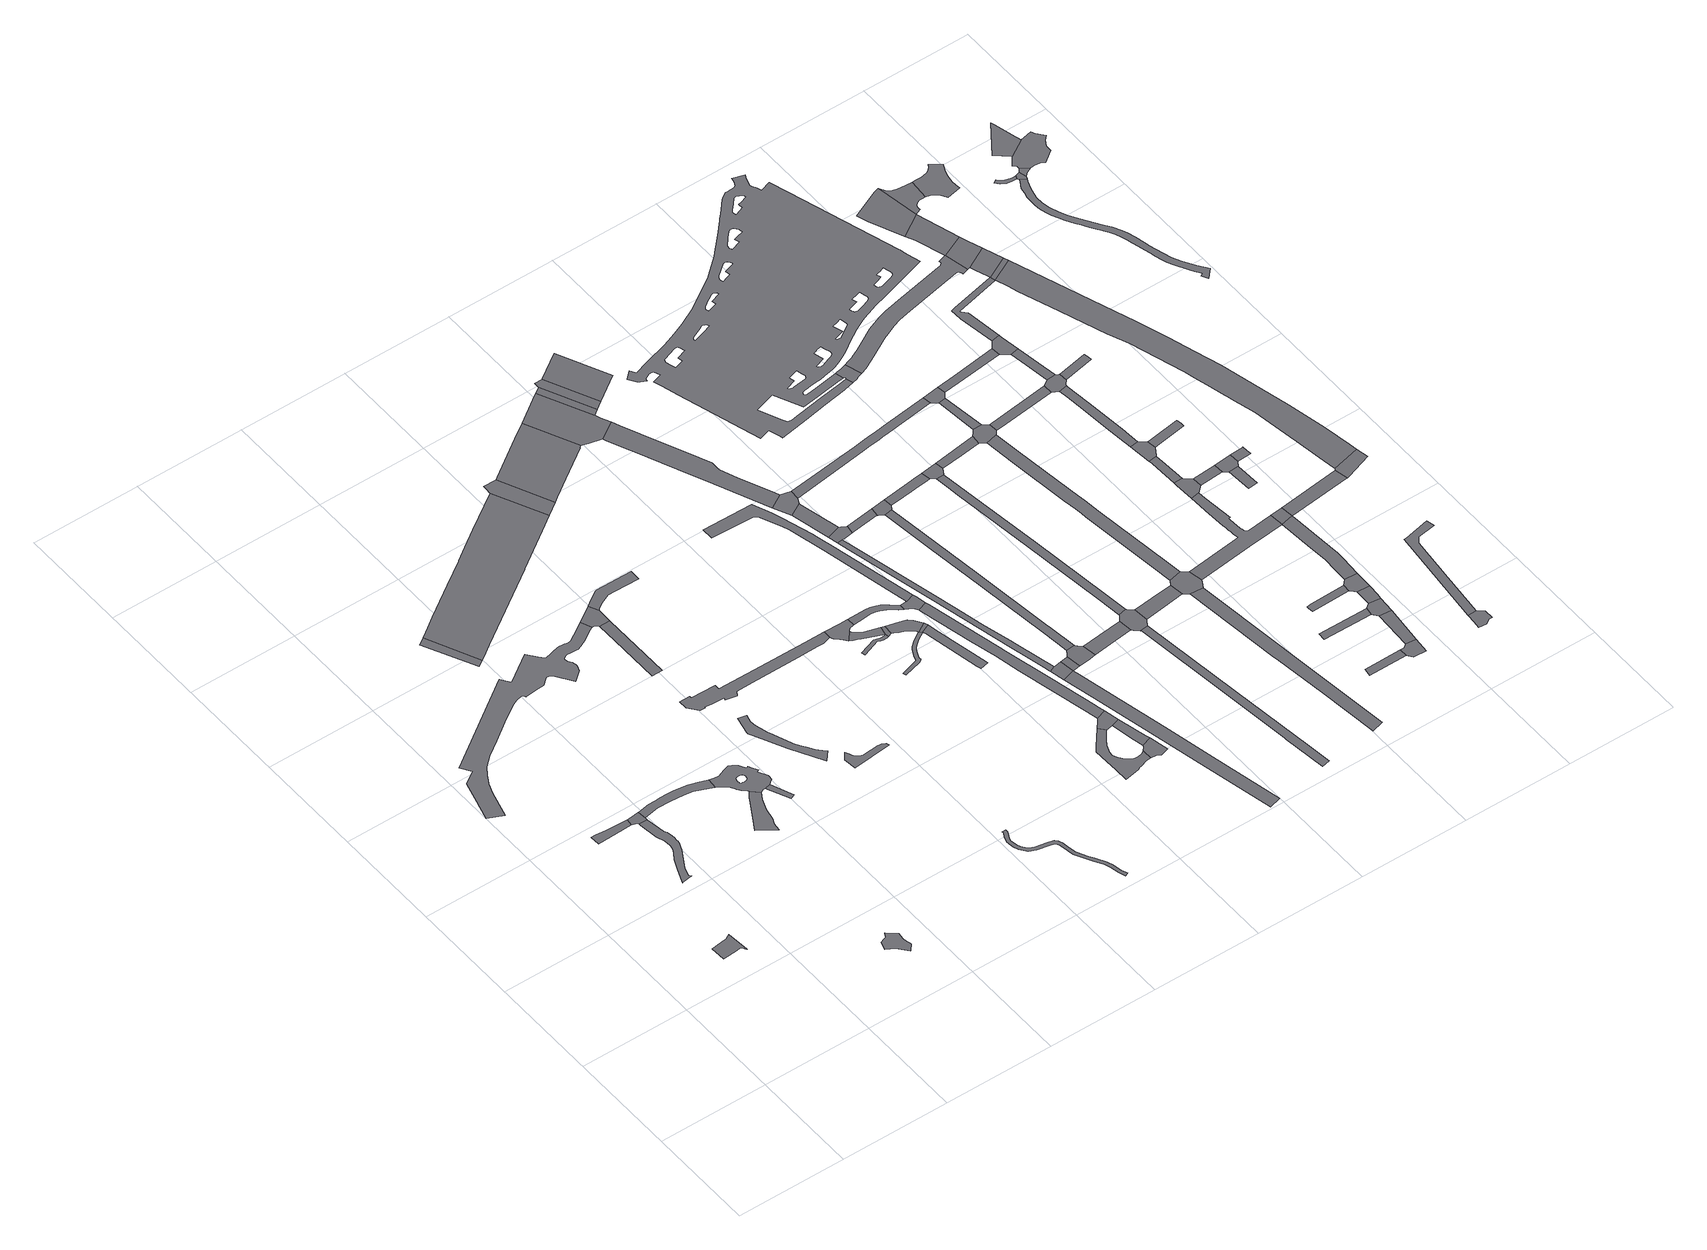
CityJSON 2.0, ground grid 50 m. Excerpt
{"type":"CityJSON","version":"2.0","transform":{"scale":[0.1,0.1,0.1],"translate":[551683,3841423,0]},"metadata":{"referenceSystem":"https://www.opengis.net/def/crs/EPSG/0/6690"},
"CityObjects":{
"road1":{"type":"Road","geometry":[{"type":"MultiSurface","lod":"1","boundaries":[[[0,1,2,3,4,5,6,7,8,9,10,11,12]]]}]},
"road2":{"type":"Road","attributes":{"RoadStructureAttribute.sectionType":"1"},"geometry":[{"type":"MultiSurface","lod":"1","boundaries":[[[13,14,15,16,17,18,19,20]]]}]},
"road3":{"type":"Road","attributes":{"RoadStructureAttribute.sectionType":"1"},"geometry":[{"type":"MultiSurface","lod":"1","boundaries":[[[21,22,23,24,25,26,27,28,29,30,31,32,33,34,35,36,37,38,39,40,41,42,43,44,45,46,47,48,49,50,51,52]]]}]},
"road4":{"type":"Road","geometry":[{"type":"MultiSurface","lod":"1","boundaries":[[[53,54,20,19,55,56,21,52,57]]]}]},
"road5":{"type":"Road","geometry":[{"type":"MultiSurface","lod":"1","boundaries":[[[58,59,60,61,62,63,64,65,66,67,68]]]}]},
"road6":{"type":"Road","attributes":{"RoadStructureAttribute.sectionType":"1"},"geometry":[{"type":"MultiSurface","lod":"1","boundaries":[[[69,70,71,72,73,74,75,76,77,78,53,57,79,80,81,82,83,84,85,86,87]]]}]},
"road7":{"type":"Road","attributes":{"RoadStructureAttribute.sectionType":"1"},"geometry":[{"type":"MultiSurface","lod":"1","boundaries":[[[88,89,90,91,92,93,94,95,96,97,98,99,100,101,102,103,104,105,106,107,108,109,110,111,112,113,114,115,116,117,118,119,120,121,122,123,124,125,126,127,128,129,130,131,132,133,134,135,136,137,138,139,140,141,142,143,144,145,146,147,148,149,150,151,152,153,154,155,156,157]]]}]},
"road8":{"type":"Road","geometry":[{"type":"MultiSurface","lod":"1","boundaries":[[[158,159,160,161]]]}]},
"road9":{"type":"Road","geometry":[{"type":"MultiSurface","lod":"1","boundaries":[[[162,163,164,165,166,167,168,169,170,171,172,173,174]]]}]},
"road10":{"type":"Road","attributes":{"RoadStructureAttribute.sectionType":"1"},"geometry":[{"type":"MultiSurface","lod":"1","boundaries":[[[175,176,177,178,179,180,181,182,183,184,185,186,187,188,189,190,191,192,87,86,193,194,195,196,197,198,199,200,162,174,201,202,203],[204,205,206,207,208,209,210,211,212,213,214,215,216,217,218,219,220,221,222,223,224,225,226,227,228,229]]]}]},
"road11":{"type":"Road","geometry":[{"type":"MultiSurface","lod":"1","boundaries":[[[230,231,203,202]]]}]},
"road12":{"type":"Road","geometry":[{"type":"MultiSurface","lod":"1","boundaries":[[[232,233,234,235,236,237,238,239,240,241,242,243,244,245,246,247,248,249,250,251,252,253]]]}]},
"road13":{"type":"Road","attributes":{"function":"2","RoadStructureAttribute.sectionType":"1"},"geometry":[{"type":"MultiSurface","lod":"1","boundaries":[[[254,255,256,257,258,259,260,261,262,263,158,161,264,265,266,267,268,269]]]}]},
"road14":{"type":"Road","attributes":{"RoadStructureAttribute.sectionType":"1"},"geometry":[{"type":"MultiSurface","lod":"1","boundaries":[[[270,271,272,273,274]]]}]},
"road15":{"type":"Road","geometry":[{"type":"MultiSurface","lod":"1","boundaries":[[[275,88,157,276,277,270,274,278,279]]]}]},
"road16":{"type":"Road","geometry":[{"type":"MultiSurface","lod":"1","boundaries":[[[280,281,282,283,284,285,286,287,288,289,290,291,292]]]}]},
"road17":{"type":"Road","geometry":[{"type":"MultiSurface","lod":"1","boundaries":[[[293,294,295,296,297,298,299,300,301,302,303,304,305,306,307,308,309,310,311,312,313,314,315,316,317,318,319,320,321,322,323,324,325,326,327,328,329,330,331,332,333,334,335,336,337,338,339,340,341,342,343,344]]]}]},
"road18":{"type":"Road","attributes":{"RoadStructureAttribute.sectionType":"1"},"geometry":[{"type":"MultiSurface","lod":"1","boundaries":[[[345,346,347,348,349,350,351,352,353,354,355,356,357,358,359,360,361,362,363,364,365,366,367,368]]]}]},
"road19":{"type":"Road","geometry":[{"type":"MultiSurface","lod":"1","boundaries":[[[369,370,371,372,373,374,375,376,377,275,279]]]}]},
"road20":{"type":"Road","geometry":[{"type":"MultiSurface","lod":"1","boundaries":[[[378,379,254,269,380,381]]]}]},
"road21":{"type":"Road","geometry":[{"type":"MultiSurface","lod":"1","boundaries":[[[382,368,367,383,384,385,386,387,388,389,390]]]}]},
"road22":{"type":"Road","geometry":[{"type":"MultiSurface","lod":"1","boundaries":[[[391,392,393,394,395,396,397,398,399,400,401,402,403]]]}]},
"road23":{"type":"Road","attributes":{"function":"2","RoadStructureAttribute.sectionType":"1"},"geometry":[{"type":"MultiSurface","lod":"1","boundaries":[[[404,405,406,407,381,380,408,409,410,411,412]]]}]},
"road24":{"type":"Road","attributes":{"RoadStructureAttribute.sectionType":"1"},"geometry":[{"type":"MultiSurface","lod":"1","boundaries":[[[413,414,415,387,386,416,417,418,403,419]]]}]},
"road25":{"type":"Road","attributes":{"RoadStructureAttribute.sectionType":"1"},"geometry":[{"type":"MultiSurface","lod":"1","boundaries":[[[420,421,422,423,424,425,426,427,428,429,430,431,432,433,434,435,436,437,438,439,440]]]}]},
"road26":{"type":"Road","attributes":{"RoadStructureAttribute.sectionType":"1"},"geometry":[{"type":"MultiSurface","lod":"1","boundaries":[[[419,403,402,441,442]]]}]},
"road27":{"type":"Road","attributes":{"RoadStructureAttribute.sectionType":"1"},"geometry":[{"type":"MultiSurface","lod":"1","boundaries":[[[443,444,445,446,447,448,449,450,451,452,453,454,455,456,457,458,459,460,461,462,463,464,465,466,467,468,469]]]}]},
"road28":{"type":"Road","attributes":{"RoadStructureAttribute.sectionType":"1"},"geometry":[{"type":"MultiSurface","lod":"1","boundaries":[[[470,471,472,473,474,475,476,477,390,389,478,479,480,481,482,483,484,485,486]]]}]},
"road29":{"type":"Road","geometry":[{"type":"MultiSurface","lod":"1","boundaries":[[[487,488,489,490,491,492,493,442,441,494,495,496,497,498,420,499]]]}]},
"road30":{"type":"Road","geometry":[{"type":"MultiSurface","lod":"1","boundaries":[[[500,501,502,503,504,505,506,440]]]}]},
"road31":{"type":"Road","geometry":[{"type":"MultiSurface","lod":"1","boundaries":[[[499,420,440,506]]]}]},
"road32":{"type":"Road","geometry":[{"type":"MultiSurface","lod":"1","boundaries":[[[507,508,509,454,453,510,511,512,513]]]}]},
"road33":{"type":"Road","geometry":[{"type":"MultiSurface","lod":"1","boundaries":[[[514,515,516,443,469,517,518,519,520]]]}]},
"road34":{"type":"Road","attributes":{"RoadStructureAttribute.sectionType":"1"},"geometry":[{"type":"MultiSurface","lod":"1","boundaries":[[[521,522,523,524,525,526,527,528,529,530,531,532,533,534,535,536,537,538,539,540,541]]]}]},
"road35":{"type":"Road","attributes":{"RoadStructureAttribute.sectionType":"1"},"geometry":[{"type":"MultiSurface","lod":"1","boundaries":[[[542,520,519,543,508,507]]]}]},
"road36":{"type":"Road","attributes":{"RoadStructureAttribute.sectionType":"1"},"geometry":[{"type":"MultiSurface","lod":"1","boundaries":[[[544,545,546,547,548,549,550,551,552,553,554,555,556,515,514]]]}]},
"road37":{"type":"Road","geometry":[{"type":"MultiSurface","lod":"1","boundaries":[[[557,558,404,412,559,560,561,562,563,564]]]}]},
"road38":{"type":"Road","geometry":[{"type":"MultiSurface","lod":"1","boundaries":[[[565,541,540,486,485,566,551,550]]]}]},
"road39":{"type":"Road","attributes":{"RoadStructureAttribute.sectionType":"1"},"geometry":[{"type":"MultiSurface","lod":"1","boundaries":[[[567,568,569,570,571,572,573,574,575,576,577]]]}]},
"road40":{"type":"Road","geometry":[{"type":"MultiSurface","lod":"1","boundaries":[[[578,579,580,572,571]]]}]},
"road41":{"type":"Road","attributes":{"RoadStructureAttribute.sectionType":"1"},"geometry":[{"type":"MultiSurface","lod":"1","boundaries":[[[581,582,583,584,585,586,587,588,589,590,591,592,593,594,595,580,579]]]}]},
"road42":{"type":"Road","attributes":{"function":"2","RoadStructureAttribute.sectionType":"1"},"geometry":[{"type":"MultiSurface","lod":"1","boundaries":[[[596,557,564,597]]]}]},
"road43":{"type":"Road","geometry":[{"type":"MultiSurface","lod":"1","boundaries":[[[598,599,600,601,602,603,604,605,606,561,560,607,608,609,610,611,612,613,614]]]}]},
"road44":{"type":"Road","attributes":{"RoadStructureAttribute.sectionType":"1"},"geometry":[{"type":"MultiSurface","lod":"1","boundaries":[[[615,616,578,571,617,618]]]}]},
"road45":{"type":"Road","geometry":[{"type":"MultiSurface","lod":"1","boundaries":[[[619,596,597,620,621]]]}]},
"road46":{"type":"Road","geometry":[{"type":"MultiSurface","lod":"1","boundaries":[[[622,623,624,589,588,625,626,627,628]]]}]},
"road47":{"type":"Road","attributes":{"RoadStructureAttribute.sectionType":"1"},"geometry":[{"type":"MultiSurface","lod":"1","boundaries":[[[629,630,624,623]]]}]},
"road48":{"type":"Road","geometry":[{"type":"MultiSurface","lod":"1","boundaries":[[[614,613,630,629,631,632,633,634]]]}]},
"road49":{"type":"Road","geometry":[{"type":"MultiSurface","lod":"1","boundaries":[[[635,636,637,638,639,640,615,618,641,642,643,644]]]}]},
"road50":{"type":"Road","attributes":{"function":"2","RoadStructureAttribute.sectionType":"1"},"geometry":[{"type":"MultiSurface","lod":"1","boundaries":[[[645,646,621,620,647]]]}]},
"road51":{"type":"Road","attributes":{"RoadStructureAttribute.sectionType":"1"},"geometry":[{"type":"MultiSurface","lod":"1","boundaries":[[[648,649,628,627,650,651,652]]]}]},
"road52":{"type":"Road","attributes":{"RoadStructureAttribute.sectionType":"1"},"geometry":[{"type":"MultiSurface","lod":"1","boundaries":[[[653,654,655,656,657,658,659,660,661,662,663,664,638,637]]]}]},
"road53":{"type":"Road","attributes":{"RoadStructureAttribute.sectionType":"1"},"geometry":[{"type":"MultiSurface","lod":"1","boundaries":[[[665,666,644,643,667,668]]]}]},
"road54":{"type":"Road","attributes":{"RoadStructureAttribute.sectionType":"1"},"geometry":[{"type":"MultiSurface","lod":"1","boundaries":[[[669,670,671,672,673,674,675,676,677]]]}]},
"road55":{"type":"Road","geometry":[{"type":"MultiSurface","lod":"1","boundaries":[[[678,648,652,679,680,658,657,681,682]]]}]},
"road56":{"type":"Road","geometry":[{"type":"MultiSurface","lod":"1","boundaries":[[[683,684,685,686,687,688,665,668,689,690,691,672,671,692,693,694,695]]]}]},
"road57":{"type":"Road","attributes":{"RoadStructureAttribute.sectionType":"1"},"geometry":[{"type":"MultiSurface","lod":"1","boundaries":[[[696,697,698,699,678,682,700,701,702,703,704]]]}]},
"road58":{"type":"Road","attributes":{"RoadStructureAttribute.sectionType":"1"},"geometry":[{"type":"MultiSurface","lod":"1","boundaries":[[[705,706,707,708,709,710,711,712,713,714,686,685]]]}]},
"road59":{"type":"Road","attributes":{"RoadStructureAttribute.sectionType":"1"},"geometry":[{"type":"MultiSurface","lod":"1","boundaries":[[[715,716,717,718,719,720,721,722,634,633,723,724,725,726,727,728,729,730]]]}]},
"road60":{"type":"Road","attributes":{"RoadStructureAttribute.sectionType":"1"},"geometry":[{"type":"MultiSurface","lod":"1","boundaries":[[[731,732,695,694,733,734]]]}]},
"road61":{"type":"Road","attributes":{"RoadStructureAttribute.sectionType":"1"},"geometry":[{"type":"MultiSurface","lod":"1","boundaries":[[[735,736,737,738,739,740,741,742,743,744]]]}]},
"road62":{"type":"Road","geometry":[{"type":"MultiSurface","lod":"1","boundaries":[[[745,696,704,746,710,709,747]]]}]},
"road63":{"type":"Road","geometry":[{"type":"MultiSurface","lod":"1","boundaries":[[[748,749,750,751,731,734,752,753,735,744,754,755,756,757]]]}]},
"road64":{"type":"Road","attributes":{"RoadStructureAttribute.sectionType":"1"},"geometry":[{"type":"MultiSurface","lod":"1","boundaries":[[[758,745,747,759,760]]]}]},
"road65":{"type":"Road","attributes":{"RoadStructureAttribute.sectionType":"1"},"geometry":[{"type":"MultiSurface","lod":"1","boundaries":[[[761,762,763,764,765,766,767,768,769,770,771,772,773,774,775,776,751,750]]]}]},
"road66":{"type":"Road","geometry":[{"type":"MultiSurface","lod":"1","boundaries":[[[777,778,779,780]]]}]},
"road67":{"type":"Road","geometry":[{"type":"MultiSurface","lod":"1","boundaries":[[[781,782,783,784,785,786,787,788,789,790,791,792,793]]]}]},
"road68":{"type":"Road","geometry":[{"type":"MultiSurface","lod":"1","boundaries":[[[794,795,758,760,770,769,796,797,798,799,800,801,802]]]}]},
"road69":{"type":"Road","geometry":[{"type":"MultiSurface","lod":"1","boundaries":[[[803,804,805,806]]]}]},
"road70":{"type":"Road","attributes":{"RoadStructureAttribute.sectionType":"1"},"geometry":[{"type":"MultiSurface","lod":"1","boundaries":[[[807,808,794,802]]]}]},
"road71":{"type":"Road","geometry":[{"type":"MultiSurface","lod":"1","boundaries":[[[809,810,811,812,813,814,815,816,817,818,819,820,821,822,823,824,825,826,827,828,829,830,831,832,833,834,835,836,837,838,839,840,841,842,843,844,845,846,847,848,849,850,851,852,853,854,855,856,857,858,859,860,861,862,863,864,865,790,789,866,867,868,869,870,871,872,873,874,875,876,877,878,879,880,881,785,784,882,883,884,885,886,887,888,889,890,891,892,893,894,895,896,897,898,899,900,901,902,903,904,905,906,907,908,909,910,911,912,913,914,915,916,917,918,919,920,921,922,923,924,925,926],[927,928,929,930,931,932,933,934,935,936,937,938,939,940,941],[942,943,944,945,946,947,948,949,950,951,952,953,954,955,956,957,958],[959,960,961,962,963,964,965,966,967,968,969,970,971,972,973,974,975,976],[977,978,979,980,981,982,983,984,985,986,987,988,989,990,991,992],[993,994,995,996,997,998,999,1000,1001,1002,1003,1004,1005,1006,1007,1008,1009,1010,1011],[1012,1013,1014,1015,1016,1017,1018,1019,1020,1021,1022,1023,1024,1025,1026,1027,1028],[1029,1030,1031,1032,1033,1034,1035,1036,1037,1038,1039,1040,1041,1042,1043,1044,1045,1046,1047],[1048,1049,1050,1051,1052,1053,1054,1055,1056,1057,1058,1059,1060,1061,1062,1063,1064,1065,1066,1067,1068],[1069,1070,1071,1072,1073,1074,1075,1076,1077,1078,1079,1080,1081,1082,1083,1084,1085],[1086,1087,1088,1089,1090,1091,1092,1093,1094,1095,1096,1097,1098,1099,1100,1101],[1102,1103,1104,1105,1106,1107,1108,1109,1110,1111,1112,1113,1114,1115,1116,1117,1118,1119,1120]]]}]},
"road72":{"type":"Road","geometry":[{"type":"MultiSurface","lod":"1","boundaries":[[[1121,1122,780,779,1123,1124,1125]]]}]},
"road73":{"type":"Road","geometry":[{"type":"MultiSurface","lod":"1","boundaries":[[[1126,715,730,1127,1128,808,807,1129,1130,1131]]]}]},
"road74":{"type":"Road","geometry":[{"type":"MultiSurface","lod":"1","boundaries":[[[1132,1133,1134,1135,1136,1137]]]}]},
"road75":{"type":"Road","attributes":{"RoadStructureAttribute.sectionType":"1"},"geometry":[{"type":"MultiSurface","lod":"1","boundaries":[[[1138,1121,1125,1139]]]}]},
"road76":{"type":"Road","attributes":{"RoadStructureAttribute.sectionType":"1"},"geometry":[{"type":"MultiSurface","lod":"1","boundaries":[[[1140,1141,1142,1143,1144,1145,1146,1147,1148,1149,1150,1151,1152,1153,1154,1155,1156,1157,1158,1159,1160,1161,757,756,1162,1163,1164,1165]]]}]},
"road77":{"type":"Road","geometry":[{"type":"MultiSurface","lod":"1","boundaries":[[[1166,806,805,1138,1139,1167]]]}]},
"road78":{"type":"Road","attributes":{"RoadStructureAttribute.sectionType":"1"},"geometry":[{"type":"MultiSurface","lod":"1","boundaries":[[[1168,1166,1167,1169,1170]]]}]},
"road79":{"type":"Road","attributes":{"RoadStructureAttribute.sectionType":"1"},"geometry":[{"type":"MultiSurface","lod":"1","boundaries":[[[1171,1172,1173,799,798,1174,1175,1176]]]}]},
"road80":{"type":"Road","geometry":[{"type":"MultiSurface","lod":"1","boundaries":[[[1177,1132,1137,1178,1168,1170,1179,1180]]]}]},
"road81":{"type":"Road","attributes":{"RoadStructureAttribute.sectionType":"1"},"geometry":[{"type":"MultiSurface","lod":"1","boundaries":[[[1181,1182,1183,1126,1131,1184,1185,1186]]]}]},
"road82":{"type":"Road","geometry":[{"type":"MultiSurface","lod":"1","boundaries":[[[1187,1188,1189,1190,1152,1151,1191,1192]]]}]},
"road83":{"type":"Road","attributes":{"RoadStructureAttribute.sectionType":"1"},"geometry":[{"type":"MultiSurface","lod":"1","boundaries":[[[1193,1194,1195,1196,1197,1189,1188]]]}]},
"road84":{"type":"Road","attributes":{"RoadStructureAttribute.sectionType":"1"},"geometry":[{"type":"MultiSurface","lod":"1","boundaries":[[[1198,1199,1200,1164,1201,1202,1203,1177,1180]]]}]},
"road85":{"type":"Road","geometry":[{"type":"MultiSurface","lod":"1","boundaries":[[[1204,1205,1195,1194,1206,1207,1208]]]}]},
"road86":{"type":"Road","geometry":[{"type":"MultiSurface","lod":"1","boundaries":[[[1209,1165,1164,1200]]]}]},
"road87":{"type":"Road","attributes":{"RoadStructureAttribute.sectionType":"1"},"geometry":[{"type":"MultiSurface","lod":"1","boundaries":[[[1210,1192,1191,1211]]]}]},
"road88":{"type":"Road","geometry":[{"type":"MultiSurface","lod":"1","boundaries":[[[1212,1213,1214,1215,1216,1217,1218,1219,1220,1221,1222,1223,1224,1225,1226,1227,1228,781,793,1229,1230,1231,1232,1233,1234,1235,1236,1237,1238,1239,1240]]]}]},
"road89":{"type":"Road","attributes":{"RoadStructureAttribute.sectionType":"1"},"geometry":[{"type":"MultiSurface","lod":"1","boundaries":[[[1241,1242,1243,1244,1245,1246,1247,1248,1249,1250,1251,1252,1253,1205,1204]]]}]},
"road90":{"type":"Road","geometry":[{"type":"MultiSurface","lod":"1","boundaries":[[[1254,1255,1256,1257,1258,1259,1260,1261]]]}]},
"road91":{"type":"Road","geometry":[{"type":"MultiSurface","lod":"1","boundaries":[[[1262,1263,1264,1171,1176,1247,1246,1265,1266,1267]]]}]},
"road92":{"type":"Road","attributes":{"RoadStructureAttribute.sectionType":"1"},"geometry":[{"type":"MultiSurface","lod":"1","boundaries":[[[1268,1269,1270,1271]]]}]},
"road93":{"type":"Road","attributes":{"RoadStructureAttribute.sectionType":"1"},"geometry":[{"type":"MultiSurface","lod":"1","boundaries":[[[1272,1273,1274,1275,1276,1264,1263]]]}]},
"road94":{"type":"Road","geometry":[{"type":"MultiSurface","lod":"1","boundaries":[[[1277,1278,1279,1280,1281,1282,1208,1207]]]}]},
"road95":{"type":"Road","geometry":[{"type":"MultiSurface","lod":"1","boundaries":[[[1283,1284,1285,1286,1287,1181,1186,1275,1274]]]}]},
"road96":{"type":"Road","geometry":[{"type":"MultiSurface","lod":"1","boundaries":[[[1288,1210,1211,1271,1270,1289]]]}]},
"road97":{"type":"Road","attributes":{"RoadStructureAttribute.sectionType":"1"},"geometry":[{"type":"MultiSurface","lod":"1","boundaries":[[[1290,1291,1292,1293,1254,1261,1294,1295,1296,1297,1298,1299]]]}]},
"road98":{"type":"Road","geometry":[{"type":"MultiSurface","lod":"1","boundaries":[[[1300,1301,1302,1303,1304,1305,1288,1289]]]}]},
"road99":{"type":"Road","geometry":[{"type":"MultiSurface","lod":"1","boundaries":[[[1306,1307,1308,1309,1310,1311,1267,1266]]]}]},
"road100":{"type":"Road","attributes":{"RoadStructureAttribute.sectionType":"1"},"geometry":[{"type":"MultiSurface","lod":"1","boundaries":[[[1312,1209,1200,1313]]]}]},
"road101":{"type":"Road","attributes":{"RoadStructureAttribute.sectionType":"1"},"geometry":[{"type":"MultiSurface","lod":"1","boundaries":[[[1314,1315,1316,1317,1318,1286,1285,1319,1320,1321,1322,1323]]]}]},
"road102":{"type":"Road","geometry":[{"type":"MultiSurface","lod":"1","boundaries":[[[1324,1325,1312,1313,1326,1327,1328]]]}]},
"road103":{"type":"Road","geometry":[{"type":"MultiSurface","lod":"1","boundaries":[[[1329,1330,1331,1332,1333,1334,1335]]]}]},
"road104":{"type":"Road","attributes":{"RoadStructureAttribute.sectionType":"1"},"geometry":[{"type":"MultiSurface","lod":"1","boundaries":[[[1335,1334,1336,1337,1212,1338]]]}]},
"road105":{"type":"Road","attributes":{"RoadStructureAttribute.sectionType":"1"},"geometry":[{"type":"MultiSurface","lod":"1","boundaries":[[[1339,1340,1341,1342,1343,1344,1345,1346,1347,1348,1323,1349,1350,1351,1352,1353,1354,1355,1356,1357,1358,1359,1360,1361,1362,1363,1364,1365,1366,1367,1368,1325,1324]]]}]},
"road106":{"type":"Road","geometry":[{"type":"MultiSurface","lod":"1","boundaries":[[[1369,1338,1212,1240,1370,1371]]]}]},
"road107":{"type":"Road","attributes":{"RoadStructureAttribute.sectionType":"1"},"geometry":[{"type":"MultiSurface","lod":"1","boundaries":[[[1371,1370,1372,1373,1314,1374]]]}]},
"road108":{"type":"Road","geometry":[{"type":"MultiSurface","lod":"1","boundaries":[[[1374,1314,1323,1348]]]}]},
"road109":{"type":"Road","attributes":{"RoadStructureAttribute.sectionType":"1"},"geometry":[{"type":"MultiSurface","lod":"1","boundaries":[[[1375,1376,1377,1378,1379,1329,1335,1380,1381,1382,1383,1384,1385,1386,1387,1388,1389]]]}]},
"road110":{"type":"Road","geometry":[{"type":"MultiSurface","lod":"1","boundaries":[[[1390,1391,1392,1393,1394,1395,1396,1389,1388,1397,1398,1399,1400,1401,1402,1403,1404,1405,1406,1407,1408,1409]]]}]},
"road111":{"type":"Road","geometry":[{"type":"MultiSurface","lod":"1","boundaries":[[[1410,1411,1412,1413,1414,1415,1416,1417,1418,1419]]]}]},
"road112":{"type":"Road","attributes":{"RoadStructureAttribute.sectionType":"1"},"geometry":[{"type":"MultiSurface","lod":"1","boundaries":[[[1420,1421,1422,1423,1424,1425,1426,1427,1428,1429,1430,1431,1432,1433,1434,1435,1436,1437,1438,1439,1440,1441,1442,1443,1444,1445,1446,1447,1448,1449,1450,1451,1452,1453,1454,1455,1456,1457,1458,1459,1460,1461,1462,1463,1464,1465,1466,1467,1468,1469,1470,1471,1472,1473,1474,1475,1476,1477,1478,1479,1480,1481,1482]]]}]},
"road113":{"type":"Road","geometry":[{"type":"MultiSurface","lod":"1","boundaries":[[[1483,1419,1418,1420,1482,1484]]]}]},
"road114":{"type":"Road","attributes":{"RoadStructureAttribute.sectionType":"1"},"geometry":[{"type":"MultiSurface","lod":"1","boundaries":[[[1485,1483,1484,1486,1487]]]}]},
"road115":{"type":"Road","attributes":{"RoadStructureAttribute.sectionType":"1"},"geometry":[{"type":"MultiSurface","lod":"1","boundaries":[[[1488,1489,1490,1491,1492,1493]]]}]},
"road116":{"type":"Road","geometry":[{"type":"MultiSurface","lod":"1","boundaries":[[[1494,1493,1492,1495,1496,1485,1487,1497,1498,1499,1500,1501,1502,1503,1504]]]}]}
},
"vertices":[
[347,636,0],[361,637,0],[371,633,0],[378,624,0],[382,616,0],[381,622,0],[372,723,0],[364,717,0],[351,711,0],[328,707,0],[323,706,0],[275,700,0],[279,631,0],
[378,1447,0],[331,1450,0],[285,1454,0],[263,1455,0],[266,1410,0],[384,1414,0],[426,1414,0],[430,1445,0],
[454,1402,0],[454,1392,0],[464,1305,0],[469,1293,0],[476,1273,0],[478,1267,0],[481,1238,0],[480,1234,0],[476,1218,0],[465,1197,0],[448,1169,0],[423,1115,0],[402,1061,0],[398,1050,0],[399,1051,0],[448,1059,0],[443,1062,0],[441,1067,0],[441,1074,0],[441,1076,0],[452,1107,0],[500,1192,0],[509,1211,0],[513,1221,0],[517,1239,0],[517,1244,0],[518,1267,0],[517,1274,0],[515,1285,0],[512,1301,0],[505,1313,0],[492,1399,0],
[488,1452,0],[469,1449,0],[442,1411,0],[450,1406,0],[492,1412,0],
[857,368,0],[845,347,0],[835,343,0],[815,335,0],[802,297,0],[841,277,0],[878,230,0],[901,260,0],[895,289,0],[893,303,0],[897,333,0],
[775,1439,0],[729,1454,0],[701,1458,0],[668,1462,0],[632,1464,0],[605,1464,0],[577,1462,0],[545,1461,0],[521,1457,0],[503,1454,0],[523,1419,0],[562,1425,0],[621,1425,0],[650,1423,0],[681,1421,0],[723,1413,0],[782,1389,0],[805,1380,0],[808,1428,0],
[920,2394,0],[892,2375,0],[832,2337,0],[818,2336,0],[804,2339,0],[794,2339,0],[784,2341,0],[772,2341,0],[745,2333,0],[735,2330,0],[723,2327,0],[712,2325,0],[705,2324,0],[698,2325,0],[694,2330,0],[689,2336,0],[687,2338,0],[679,2346,0],[649,2388,0],[518,2299,0],[490,2340,0],[82,2057,0],[111,2010,0],[53,1972,0],[27,1873,0],[19,1843,0],[2,1778,0],[70,1749,0],[103,1870,0],[122,1920,0],[139,1951,0],[143,1960,0],[170,1997,0],[214,2038,0],[284,2084,0],[368,2144,0],[445,2196,0],[472,2208,0],[505,2219,0],[510,2213,0],[516,2203,0],[521,2205,0],[581,2211,0],[607,2212,0],[639,2240,0],[656,2239,0],[666,2231,0],[670,2222,0],[717,2154,0],[761,2190,0],[767,2204,0],[772,2216,0],[772,2228,0],[768,2243,0],[757,2259,0],[755,2270,0],[755,2278,0],[761,2282,0],[768,2285,0],[774,2288,0],[783,2289,0],[789,2289,0],[798,2288,0],[817,2286,0],[828,2286,0],[845,2291,0],[871,2304,0],[927,2340,0],[936,2344,0],[942,2347,0],
[390,2694,0],[357,2671,0],[470,2441,0],[498,2460,0],
[895,1284,0],[891,1277,0],[875,1257,0],[870,1247,0],[823,1165,0],[787,1106,0],[864,1051,0],[868,1088,0],[878,1112,0],[890,1169,0],[910,1221,0],[919,1236,0],[929,1252,0],
[995,1278,0],[1003,1284,0],[1005,1302,0],[1006,1309,0],[984,1349,0],[993,1353,0],[982,1374,0],[972,1394,0],[964,1388,0],[963,1390,0],[955,1403,0],[948,1415,0],[945,1420,0],[927,1433,0],[912,1441,0],[885,1433,0],[853,1420,0],[832,1421,0],[827,1366,0],[848,1349,0],[854,1339,0],[862,1325,0],[864,1322,0],[874,1307,0],[885,1299,0],[892,1292,0],[945,1261,0],[955,1261,0],[981,1267,0],[922,1372,0],[926,1370,0],[927,1369,0],[929,1367,0],[931,1364,0],[932,1361,0],[933,1359,0],[931,1347,0],[930,1345,0],[927,1342,0],[922,1338,0],[917,1337,0],[914,1337,0],[911,1337,0],[907,1338,0],[900,1339,0],[895,1343,0],[895,1345,0],[893,1350,0],[893,1352,0],[893,1358,0],[894,1360,0],[895,1367,0],[902,1372,0],[911,1374,0],[920,1374,0],
[1002,1157,0],[1022,1166,0],
[1260,1281,0],[1252,1289,0],[1232,1311,0],[1216,1336,0],[1197,1364,0],[1183,1388,0],[1182,1392,0],[1150,1472,0],[1141,1498,0],[1133,1526,0],[1126,1550,0],[1125,1580,0],[1133,1613,0],[1094,1621,0],[1077,1540,0],[1077,1534,0],[1077,1530,0],[1085,1514,0],[1153,1378,0],[1206,1280,0],[1232,1234,0],[1266,1275,0],
[1060,3154,0],[1059,3153,0],[889,3037,0],[809,2982,0],[808,2981,0],[745,2938,0],[744,2937,0],[631,2860,0],[483,2758,0],[436,2726,0],[534,2485,0],[569,2509,0],[920,2749,0],[922,2751,0],[1097,2872,0],[1169,2922,0],
[969,2333,0],[969,2235,0],[969,2000,0],[1018,2000,0],[1017,2333,0],
[997,2446,0],[950,2346,0],[963,2341,0],[1017,2393,0],[1017,2402,0],
[1470,1172,0],[1455,1180,0],[1434,1182,0],[1404,1179,0],[1382,1176,0],[1364,1175,0],[1348,1178,0],[1331,1194,0],[1323,1211,0],[1314,1228,0],[1289,1197,0],[1297,1139,0],[1476,1158,0],
[1542,517,0],[1533,501,0],[1528,489,0],[1523,474,0],[1524,459,0],[1526,444,0],[1529,432,0],[1536,414,0],[1548,397,0],[1559,383,0],[1589,368,0],[1644,358,0],[1665,353,0],[1671,348,0],[1676,335,0],[1678,315,0],[1682,291,0],[1687,264,0],[1713,214,0],[1726,193,0],[1751,148,0],[1760,123,0],[1764,102,0],[1768,82,0],[1779,53,0],[1794,59,0],[1783,86,0],[1780,105,0],[1775,128,0],[1765,155,0],[1740,201,0],[1727,222,0],[1702,270,0],[1698,294,0],[1694,317,0],[1692,339,0],[1685,357,0],[1673,368,0],[1647,374,0],[1594,384,0],[1570,396,0],[1561,407,0],[1551,422,0],[1544,437,0],[1542,447,0],[1540,461,0],[1539,472,0],[1543,483,0],[1548,494,0],[1558,513,0],[1558,526,0],[1542,526,0],
[1546,1788,0],[1301,1790,0],[1167,1791,0],[1132,1791,0],[1133,1815,0],[1017,1816,0],[1018,1826,0],[971,1827,0],[971,1787,0],[1006,1743,0],[1030,1742,0],[1031,1748,0],[1059,1742,0],[1120,1741,0],[1117,1730,0],[1130,1727,0],[1167,1719,0],[1179,1740,0],[1256,1740,0],[1477,1741,0],[1571,1742,0],[1601,1741,0],[1638,1754,0],[1638,1788,0],
[1023,2409,0],[1048,2427,0],[1095,2448,0],[1126,2447,0],[1240,2444,0],[1241,2493,0],[1076,2495,0],[1067,2493,0],[1029,2467,0],
[1063,3197,0],[1062,3184,0],[1230,2964,0],[1121,3196,0],
[1712,1787,0],[1644,1737,0],[1655,1731,0],[1673,1711,0],[1685,1695,0],[1718,1735,0],[1728,1744,0],[1751,1750,0],[1751,1788,0],
[1816,1635,0],[1809,1633,0],[1797,1633,0],[1786,1635,0],[1765,1640,0],[1686,1612,0],[1691,1597,0],[1771,1625,0],[1783,1619,0],[1796,1617,0],[1811,1617,0],[1821,1620,0],[1818,1636,0],
[1382,3376,0],[1359,3360,0],[1335,3344,0],[1133,3204,0],[1252,2979,0],[1338,3038,0],[1482,3137,0],[1481,3140,0],[1491,3147,0],
[1762,1697,0],[1740,1709,0],[1721,1725,0],[1699,1685,0],[1716,1682,0],[1730,1674,0],[1827,1677,0],
[1929,1571,0],[1896,1551,0],[1881,1540,0],[1860,1520,0],[1853,1511,0],[1841,1491,0],[1835,1475,0],[1830,1455,0],[1747,1430,0],[1752,1415,0],[1834,1439,0],[1843,1444,0],[1847,1450,0],[1847,1459,0],[1850,1470,0],[1855,1484,0],[1866,1502,0],[1872,1510,0],[1891,1528,0],[1905,1538,0],[1938,1558,0],
[1839,1627,0],[1842,1673,0],
[2165,745,0],[2103,668,0],[2087,648,0],[2089,584,0],[2090,525,0],[2090,462,0],[2158,474,0],[2171,481,0],[2179,483,0],[2211,494,0],[2234,496,0],[2235,543,0],[2219,534,0],[2203,531,0],[2188,530,0],[2183,532,0],[2174,536,0],[2152,553,0],[2135,576,0],[2125,596,0],[2125,597,0],[2127,618,0],[2139,647,0],[2140,652,0],[2158,678,0],[2184,712,0],[2190,717,0],
[1953,1728,0],[1943,1737,0],[1925,1754,0],[1908,1767,0],[1898,1773,0],[1882,1779,0],[1858,1786,0],[1839,1789,0],[1780,1753,0],[1839,1757,0],[1861,1754,0],[1877,1750,0],[1901,1739,0],[1922,1724,0],[1939,1710,0],[1956,1700,0],[1956,1726,0],
[1967,1605,0],[1954,1625,0],[1948,1631,0],[1945,1635,0],[1931,1647,0],[1916,1654,0],[1883,1662,0],[1849,1623,0],[1868,1614,0],[1884,1607,0],[1900,1598,0],[1922,1580,0],[1972,1596,0],
[1945,1546,0],[1998,1288,0],[2002,1270,0],[2041,1278,0],[2039,1289,0],[1990,1525,0],[1980,1577,0],
[2296,582,0],[2252,567,0],[2247,556,0],[2256,495,0],[2266,492,0],[2277,483,0],[2316,496,0],
[2245,803,0],[2199,788,0],[2189,775,0],[2191,718,0],[2214,722,0],[2220,723,0],[2260,736,0],
[1955,2069,0],[1943,2124,0],[1921,2215,0],[1916,2234,0],[1874,2373,0],[1862,2408,0],[1860,2416,0],[1855,2432,0],[1827,2500,0],[1596,2503,0],[1595,2449,0],[1792,2441,0],[1798,2438,0],[1806,2432,0],[1829,2381,0],[1849,2335,0],[1861,2304,0],[1902,2129,0],[1920,2045,0],[1990,1729,0],[2030,1742,0],
[2291,605,0],[2243,611,0],
[2238,832,0],[2235,847,0],[2184,1065,0],[2133,1290,0],[2127,1315,0],[2048,1663,0],[2044,1678,0],[2000,1663,0],[2002,1651,0],[2057,1408,0],[2086,1289,0],[2112,1172,0],[2188,839,0],
[1522,3473,0],[1490,3451,0],[1523,3138,0],[1579,3124,0],[1660,3176,0],[1641,3219,0],[1632,3241,0],[1631,3243,0],
[2034,1724,0],[1987,1683,0],
[2456,233,0],[2424,378,0],[2376,595,0],[2281,1030,0],[2278,1046,0],[2221,1028,0],[2251,892,0],[2314,602,0],[2381,297,0],[2444,9,0],[2500,26,0],
[2268,1114,0],[2232,1108,0],[2206,1096,0],
[2231,1111,0],[2188,1290,0],[2181,1321,0],[2148,1455,0],[2117,1595,0],[2098,1676,0],[1999,2098,0],[1989,2138,0],[1966,2136,0],[1978,2084,0],[2074,1670,0],[2161,1290,0],[2182,1200,0],[2202,1116,0],[2204,1105,0],
[1549,3492,0],[1658,3261,0],
[1933,2498,0],[1867,2650,0],[1838,2724,0],[1838,2727,0],[1838,2732,0],[1839,2767,0],[1796,2867,0],[1712,3059,0],[1674,3143,0],[1587,3106,0],[1626,3017,0],[1632,3003,0],[1736,2765,0],[1758,2716,0],[1761,2709,0],[1879,2438,0],[1943,2475,0],
[2304,1119,0],[2301,1119,0],[2285,1047,0],[2313,1051,0],
[1550,3517,0],[1694,3287,0],[1585,3517,0],
[2027,2196,0],[2019,2201,0],[1956,2180,0],[1997,2139,0],[1999,2140,0],[2044,2146,0],[2048,2184,0],
[1974,2393,0],[1915,2358,0],
[1977,2398,0],[1977,2399,0],[1986,2418,0],[1988,2463,0],
[2369,1143,0],[2361,1150,0],[2361,1152,0],[2324,1149,0],[2323,1148,0],[2311,1129,0],[2342,1055,0],[2369,1058,0],[2395,1062,0],[2387,1127,0],
[1706,3600,0],[1588,3519,0],[1814,3370,0],
[2179,2202,0],[2143,2197,0],[2073,2149,0],[2175,2163,0],[2176,2163,0],
[2344,1292,0],[2342,1309,0],[2297,1679,0],[2260,1985,0],[2239,2152,0],[2202,2145,0],[2232,1893,0],[2258,1685,0],[2267,1611,0],[2286,1471,0],[2307,1291,0],[2318,1199,0],
[2579,1149,0],[2471,1137,0],[2478,1073,0],[2585,1087,0],
[2759,179,0],[2709,581,0],[2650,1066,0],[2615,1060,0],[2673,580,0],[2710,271,0],[2711,261,0],[2735,61,0],[2772,69,0],
[2246,2211,0],[2180,2160,0],[2201,2146,0],[2239,2153,0],[2251,2171,0],
[2655,1168,0],[2637,1184,0],[2636,1185,0],[2598,1179,0],[2599,1177,0],[2586,1159,0],[2593,1079,0],[2599,1074,0],[2613,1061,0],[2650,1068,0],[2663,1088,0],[2667,1095,0],[2661,1163,0],
[2448,2238,0],[2424,2235,0],[2376,2228,0],[2329,2222,0],[2317,2179,0],[2359,2184,0],[2379,2187,0],[2444,2194,0],[2454,2195,0],
[2626,1262,0],[2622,1295,0],[2574,1683,0],[2532,2018,0],[2511,2181,0],[2476,2179,0],[2484,2114,0],[2490,2063,0],[2537,1678,0],[2584,1294,0],
[2695,2556,0],[2501,2530,0],[2493,2529,0],[2472,2526,0],[2443,2523,0],[2413,2519,0],[2371,2513,0],[2327,2507,0],[2337,2467,0],[2370,2472,0],[2401,2476,0],[2424,2479,0],[2445,2482,0],[2468,2485,0],[2498,2490,0],[2700,2518,0],
[2851,1185,0],[2754,1173,0],[2762,1107,0],[2859,1120,0],
[2882,1102,0],[2938,638,0],[2941,613,0],[2970,377,0],[3004,94,0],[3059,112,0],[3040,276,0],[2998,628,0],[2993,665,0],[2942,1098,0],
[2523,2248,0],[2476,2181,0],[2528,2209,0],
[2942,1205,0],[2935,1209,0],[2923,1218,0],[2866,1207,0],[2867,1114,0],[2868,1113,0],[2950,1111,0],[2958,1126,0],[2964,1136,0],[2951,1198,0],
[2723,2276,0],[2628,2221,0],[2718,2233,0],
[2914,1297,0],[2870,1659,0],[2866,1695,0],[2860,1744,0],[2855,1782,0],[2848,1833,0],[2823,2034,0],[2812,2119,0],[2801,2229,0],[2746,2216,0],[2763,2074,0],[2796,1789,0],[2804,1729,0],[2808,1696,0],[2810,1672,0],[2855,1297,0],
[3176,375,0],[3172,340,0],[3347,340,0],[3347,376,0],
[2561,2877,0],[2537,2869,0],[2515,2865,0],[2506,2862,0],[2515,2825,0],[2520,2824,0],[2522,2821,0],[2523,2820,0],[2521,2815,0],[2529,2783,0],[2550,2788,0],[2563,2794,0],[2585,2803,0],
[2747,2306,0],[2735,2291,0],[2811,2244,0],[2813,2246,0],[2815,2247,0],[2812,2287,0],[2805,2291,0],[2787,2304,0],[2787,2305,0],
[3149,633,0],[3148,598,0],[3372,595,0],[3379,632,0],
[2760,2503,0],[2728,2496,0],
[2847,3865,0],[2859,3904,0],[2867,3917,0],[2814,3934,0],[2812,3922,0],[2811,3913,0],[2801,3894,0],[2791,3889,0],[2776,3888,0],[2756,3887,0],[2750,3887,0],[2728,3875,0],[2714,3863,0],[2665,3808,0],[2647,3789,0],[2639,3780,0],[2627,3767,0],[2599,3737,0],[2564,3699,0],[2535,3669,0],[2510,3642,0],[2425,3570,0],[2424,3569,0],[2359,3525,0],[2349,3519,0],[2338,3512,0],[2278,3473,0],[2275,3471,0],[2193,3428,0],[2151,3411,0],[2136,3404,0],[2073,3380,0],[1967,3348,0],[1960,3347,0],[1897,3327,0],[1892,3331,0],[1880,3351,0],[1847,3321,0],[1869,3287,0],[1879,3279,0],[1903,3266,0],[1906,3280,0],[1928,3291,0],[1939,3294,0],[1952,3290,0],[1964,3262,0],[1919,3247,0],[1930,3212,0],[1953,3136,0],[2066,2761,0],[2116,2776,0],[2133,2721,0],[2135,2712,0],[2269,2735,0],[2376,2754,0],[2481,2772,0],[2483,2772,0],[2491,2810,0],[2377,2791,0],[2260,2772,0],[2223,2766,0],[2211,2766,0],[2206,2766,0],[2203,2768,0],[2200,2772,0],[2192,2788,0],[2147,2890,0],[2213,2910,0],[2241,2918,0],[2269,2861,0],[2300,2795,0],[2377,2805,0],[2495,2822,0],[2494,2860,0],[2407,2847,0],[2378,2843,0],[2346,2839,0],[2341,2842,0],[2339,2845,0],[2340,2855,0],[2343,2859,0],[2356,2862,0],[2374,2865,0],[2378,2866,0],[2408,2870,0],[2440,2873,0],[2464,2878,0],[2492,2883,0],[2513,2888,0],[2522,2891,0],[2549,2902,0],[2581,2919,0],[2602,2931,0],[2633,2951,0],[2637,2954,0],[2679,2982,0],[2711,3000,0],[2743,3018,0],[2770,3030,0],[2799,3042,0],[2843,3057,0],[2909,3077,0],[2962,3093,0],[3008,3107,0],[3042,3118,0],[3047,3119,0],[3080,3129,0],[3124,3143,0],[3108,3204,0],[3105,3215,0],[3100,3238,0],[3099,3240,0],[2941,3746,0],[2915,3829,0],[2866,3813,0],[2859,3834,0],[2849,3852,0],[2848,3854,0],[2182,3340,0],[2188,3345,0],[2233,3367,0],[2243,3372,0],[2252,3374,0],[2254,3374,0],[2262,3371,0],[2266,3368,0],[2268,3363,0],[2269,3357,0],[2233,3345,0],[2230,3344,0],[2180,3329,0],[2179,3333,0],[2181,3338,0],[2393,3483,0],[2400,3479,0],[2402,3473,0],[2356,3457,0],[2361,3436,0],[2347,3432,0],[2342,3430,0],[2316,3422,0],[2316,3426,0],[2315,3432,0],[2314,3438,0],[2320,3447,0],[2337,3459,0],[2338,3460,0],[2378,3485,0],[2387,3486,0],[2392,3484,0],[2616,3008,0],[2663,3024,0],[2657,3042,0],[2649,3068,0],[2662,3072,0],[2669,3074,0],[2692,3081,0],[2697,3062,0],[2699,3055,0],[2699,3048,0],[2697,3044,0],[2691,3039,0],[2663,3020,0],[2635,3001,0],[2628,3002,0],[2624,3003,0],[2620,3004,0],[2617,3007,0],[2539,3579,0],[2541,3574,0],[2541,3568,0],[2493,3552,0],[2499,3530,0],[2486,3525,0],[2481,3524,0],[2456,3515,0],[2453,3524,0],[2452,3532,0],[2457,3542,0],[2462,3547,0],[2516,3590,0],[2524,3591,0],[2529,3588,0],[2531,3587,0],[2796,3827,0],[2797,3821,0],[2767,3812,0],[2748,3807,0],[2749,3804,0],[2752,3790,0],[2753,3786,0],[2736,3779,0],[2711,3770,0],[2711,3771,0],[2708,3782,0],[2708,3785,0],[2708,3787,0],[2713,3794,0],[2737,3820,0],[2757,3843,0],[2769,3845,0],[2782,3841,0],[2795,3829,0],[2362,2953,0],[2372,2956,0],[2394,2963,0],[2400,2939,0],[2403,2926,0],[2403,2922,0],[2399,2914,0],[2394,2910,0],[2381,2909,0],[2379,2908,0],[2332,2902,0],[2326,2901,0],[2319,2903,0],[2316,2905,0],[2310,2911,0],[2356,2926,0],[2350,2950,0],[2470,2937,0],[2516,2952,0],[2512,2969,0],[2504,2998,0],[2515,3001,0],[2524,3004,0],[2545,3010,0],[2553,2985,0],[2555,2979,0],[2558,2969,0],[2558,2961,0],[2556,2955,0],[2545,2947,0],[2526,2940,0],[2494,2927,0],[2484,2926,0],[2479,2928,0],[2472,2931,0],[2471,2934,0],[2909,3139,0],[2907,3147,0],[2907,3149,0],[2934,3158,0],[2955,3166,0],[2948,3186,0],[2963,3191,0],[2968,3192,0],[2990,3200,0],[2997,3176,0],[3000,3164,0],[3001,3160,0],[2997,3153,0],[2993,3149,0],[2984,3144,0],[2971,3140,0],[2951,3134,0],[2930,3128,0],[2924,3127,0],[2917,3129,0],[2911,3134,0],[2848,3112,0],[2846,3105,0],[2834,3097,0],[2805,3088,0],[2773,3078,0],[2766,3079,0],[2761,3081,0],[2756,3090,0],[2756,3091,0],[2754,3101,0],[2801,3116,0],[2794,3139,0],[2806,3142,0],[2817,3145,0],[2838,3151,0],[2845,3127,0],[2847,3118,0],[2584,3637,0],[2583,3640,0],[2583,3655,0],[2611,3687,0],[2635,3714,0],[2645,3718,0],[2656,3717,0],[2662,3711,0],[2666,3708,0],[2670,3699,0],[2673,3682,0],[2661,3678,0],[2656,3677,0],[2626,3668,0],[2632,3646,0],[2586,3630,0],[2112,3325,0],[2114,3316,0],[2116,3310,0],[2071,3294,0],[2076,3272,0],[2067,3269,0],[2057,3266,0],[2033,3259,0],[2030,3268,0],[2027,3281,0],[2021,3302,0],[2022,3310,0],[2024,3316,0],[2028,3318,0],[2086,3339,0],[2094,3341,0],[2102,3340,0],[2105,3338,0],[2110,3333,0],
[3383,390,0],[3366,376,0],[3367,317,0],[3423,312,0],[3430,386,0],
[2773,2566,0],[2701,2517,0],[2724,2499,0],[2763,2508,0],[2777,2527,0],[2778,2529,0],
[3381,782,0],[3222,778,0],[3200,777,0],[3201,767,0],[3202,744,0],[3379,749,0],
[3392,570,0],[3447,565,0],
[3263,1236,0],[3256,1243,0],[3251,1249,0],[3250,1259,0],[3249,1261,0],[3248,1269,0],[3246,1288,0],[3246,1301,0],[3244,1335,0],[3253,1336,0],[3237,1477,0],[3235,1513,0],[3195,1505,0],[3199,1399,0],[3204,1319,0],[3205,1300,0],[3207,1284,0],[3207,1283,0],[3208,1268,0],[3209,1258,0],[3212,1231,0],[3183,1228,0],[3218,1166,0],[3259,1171,0],[3388,1185,0],[3383,1250,0],
[3399,648,0],[3454,642,0],
[3401,724,0],[3456,666,0],[3459,721,0],
[3105,2327,0],[2833,2289,0],[2829,2289,0],[2830,2248,0],[2838,2249,0],[3105,2282,0],
[3404,805,0],[3394,732,0],[3460,749,0],[3462,802,0],
[3063,2604,0],[3062,2604,0],[2861,2577,0],[2854,2538,0],[3065,2564,0],[3067,2564,0],
[3243,1601,0],[3230,1613,0],[3191,1612,0],[3192,1596,0],[3265,1540,0],[3262,1585,0],
[3224,1732,0],[3221,1767,0],[3184,1762,0],[3186,1746,0],[3188,1716,0],
[3467,898,0],[3468,936,0],[3446,1198,0],[3400,1018,0],[3408,935,0],[3406,869,0],
[3212,1871,0],[3174,1866,0],[3222,1769,0],[3246,1807,0],[3242,1847,0],
[3441,1257,0],
[3372,1593,0],[3374,1548,0],
[3221,3110,0],[3183,3098,0],[3184,3090,0],[3184,3087,0],[3174,3079,0],[2950,3032,0],[2861,3013,0],[2856,3012,0],[2819,3001,0],[2753,2973,0],[2728,2958,0],[2710,2948,0],[2647,2914,0],[2627,2903,0],[2608,2894,0],[2604,2892,0],[2579,2883,0],[2612,2813,0],[2656,2837,0],[2780,2904,0],[2782,2905,0],[2837,2930,0],[2874,2943,0],[2935,2956,0],[3199,3011,0],[3208,3009,0],[3215,2999,0],[3216,2991,0],[3245,3000,0],
[3206,1941,0],[3206,1947,0],[3202,1998,0],[3186,2150,0],[3174,2267,0],[3174,2275,0],[3135,2266,0],[3139,2225,0],[3146,2160,0],[3147,2146,0],[3161,1990,0],[3166,1943,0],[3166,1940,0],
[3668,367,0],[3664,329,0],[3660,290,0],[3697,288,0],[3720,303,0],[3734,304,0],[3732,346,0],[3706,366,0],
[3187,2339,0],[3173,2348,0],[3133,2346,0],[3174,2280,0],[3190,2300,0],[3189,2338,0],
[3402,1417,0],[3446,1419,0],[3440,1534,0],[3395,1532,0],
[3173,2350,0],[3156,2463,0],[3144,2545,0],[3105,2536,0],[3117,2457,0],
[3272,1811,0],[3405,1833,0],[3403,1852,0],[3401,1872,0],[3400,1872,0],[3271,1851,0],
[3140,2571,0],[3131,2631,0],[3129,2645,0],[3090,2639,0],[3064,2604,0],
[3453,1600,0],[3455,1555,0],
[3843,865,0],[3728,840,0],[3715,837,0],[3711,798,0],[3727,576,0],[3747,789,0],[3754,799,0],[3763,811,0],[3767,816,0],[3852,827,0],
[3518,1560,0],[3520,1560,0],[3521,1560,0],[3519,1582,0],[3517,1605,0],[3515,1605,0],
[3192,2301,0],[3193,2301,0],[3334,2329,0],[3332,2348,0],[3329,2367,0],[3328,2366,0],
[3725,1291,0],[3738,1231,0],
[3287,2912,0],[3082,2866,0],[3077,2865,0],[3062,2861,0],[3064,2806,0],[3105,2812,0],[3086,2834,0],[3085,2840,0],[3088,2841,0],[3294,2888,0],
[3860,1332,0],[3731,1300,0],[3740,1231,0],[3748,1233,0],[3870,1275,0],
[3230,3551,0],[3212,3545,0],[3204,3543,0],[3076,3484,0],[3092,3434,0],[3158,3285,0],[3263,3353,0],
[3178,3242,0],[3179,3239,0],[3324,3157,0],
[3853,1369,0],[3830,1499,0],[3793,1677,0],[3751,1854,0],[3712,2006,0],[3677,2125,0],[3641,2246,0],[3594,2387,0],[3542,2533,0],[3398,2942,0],[3295,2889,0],[3315,2831,0],[3328,2790,0],[3393,2605,0],[3467,2397,0],[3469,2392,0],[3503,2309,0],[3580,2059,0],[3592,2012,0],[3592,2011,0],[3612,1935,0],[3625,1883,0],[3636,1839,0],[3637,1838,0],[3666,1724,0],[3698,1512,0],[3700,1504,0],[3718,1385,0],[3730,1306,0],[3731,1301,0],
[3335,3121,0],[3256,3003,0],[3358,3056,0],
[3266,2976,0],[3285,2920,0],[3390,2965,0],
[3328,3500,0],[3289,3504,0],[3269,3509,0],[3257,3515,0],[3244,3527,0],[3270,3356,0],[3293,3365,0],[3290,3372,0],[3290,3381,0],[3294,3390,0],[3303,3399,0],[3320,3406,0],[3335,3406,0],[3347,3405,0],[3354,3499,0],
[3462,3538,0],[3453,3524,0],[3443,3514,0],[3429,3506,0],[3413,3501,0],[3398,3498,0],[3373,3499,0],[3368,3400,0],[3382,3393,0],[3390,3387,0],[3402,3375,0],[3416,3350,0],[3482,3364,0],[3479,3386,0],[3478,3410,0],[3484,3442,0],[3490,3464,0],[3494,3475,0],[3502,3493,0],[3507,3501,0],
[3674,3285,0],[3655,3289,0],[3637,3296,0],[3618,3314,0],[3604,3305,0],[3618,3287,0],[3642,3275,0],[3667,3271,0],[3686,3270,0],[3693,3286,0],
[3692,3263,0],[3689,3253,0],[3670,3220,0],[3664,3192,0],[3659,3172,0],[3657,3144,0],[3657,3116,0],[3660,3089,0],[3666,3061,0],[3676,3033,0],[3688,3007,0],[3701,2982,0],[3714,2958,0],[3727,2940,0],[3737,2924,0],[3747,2907,0],[3758,2889,0],[3771,2868,0],[3774,2865,0],[3785,2848,0],[3798,2827,0],[3810,2804,0],[3820,2781,0],[3828,2755,0],[3835,2730,0],[3843,2701,0],[3850,2672,0],[3857,2645,0],[3863,2620,0],[3870,2594,0],[3880,2567,0],[3890,2545,0],[3902,2523,0],[3915,2499,0],[3928,2477,0],[3940,2458,0],[3949,2444,0],[3954,2438,0],[3939,2430,0],[3955,2402,0],[3991,2442,0],[3958,2486,0],[3926,2542,0],[3908,2579,0],[3897,2612,0],[3877,2682,0],[3875,2693,0],[3862,2749,0],[3851,2789,0],[3839,2813,0],[3826,2840,0],[3822,2846,0],[3802,2876,0],[3753,2954,0],[3726,2997,0],[3707,3036,0],[3694,3074,0],[3688,3110,0],[3686,3146,0],[3694,3183,0],[3696,3192,0],[3711,3234,0],[3717,3246,0],
[3714,3292,0],[3722,3259,0],
[3727,3309,0],[3740,3274,0],[3763,3285,0],
[3812,3472,0],[3792,3550,0],[3787,3570,0],[3687,3427,0],[3744,3376,0],[3824,3426,0],
[3880,3437,0],[3715,3337,0],[3728,3322,0],[3784,3288,0],[3810,3284,0],[3827,3274,0],[3882,3314,0],[3883,3343,0],[3896,3368,0],[3916,3387,0],[3886,3422,0]
]}
